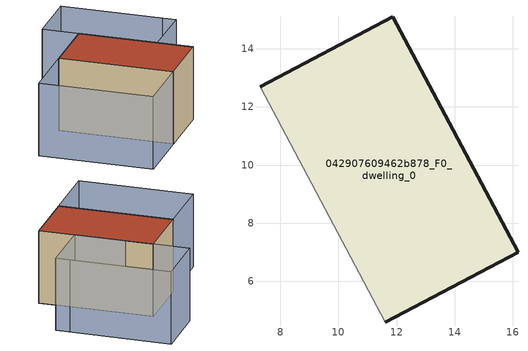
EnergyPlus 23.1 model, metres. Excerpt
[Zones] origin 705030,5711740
042907609462b878_F0_dwelling_0
 floor ground (EU_floor_Construction): 16.18,7 11.87,15.11 7.3,12.7 11.61,4.59 z0
 wall outside (EU_wall_Construction): 7.3,12.7 11.87,15.11 16.18,7 11.61,4.59 z0:6
 wall adiabatic (EU_wall_Construction): 11.61,4.59 7.3,12.7 z0:6
 roof outside (EU_roof_Construction): 11.87,15.11 16.18,7 11.61,4.59 7.3,12.7 z6
shading: 19.12,11.82 14.79,19.95 / 6.99,2.13 2.68,10.25 / 2.68,10.25 7.3,12.71 / 7.3,12.71 11.61,4.59 / 11.61,4.59 6.99,2.13 / 14.82,9.55 10.5,17.68 / 10.5,17.68 14.79,19.97 / 14.79,19.97 19.11,11.83 / 19.11,11.83 14.82,9.55 z0:6
[Building]
EU S2 Campaign: North Axis=0; Terrain=City; Solar Distribution=FullExterior
[Site:Location]
London: Latitude=51.5; Longitude=-0.5; Time Zone=0; Elevation=25
[SizingPeriod:WeatherFileDays]
AnnualSizingPeriod: Begin Month=1; Begin Day of Month=1; End Month=12; End Day of Month=31; Day of Week for Start Day=Monday; Use Weather File Daylight Saving Period=No; Use Weather File Rain and Snow Indicators=No
[MATERIAL]
EU_InternalMass_Material: Roughness=MediumRough; Thickness=0.1; Conductivity=1; Density=1800; Specific Heat=900; Thermal Absorptance=0.9; Solar Absorptance=0.7; Visible Absorptance=0.7
[MATERIAL:NOMASS] Roughness=MediumRough; Thermal Absorptance=0.9; Solar Absorptance=0.7; Visible Absorptance=0.7
Name | Thermal Resistance
EU_wall_NoMass | 0.727863
EU_roof_NoMass | 0.773354
EU_floor_NoMass | 1.79329
[CONSTRUCTION]
EU_wall_Construction: EU_wall_NoMass
EU_roof_Construction: EU_roof_NoMass
EU_floor_Construction: EU_floor_NoMass
EU_InternalMass_Construction: EU_InternalMass_Material
[ZONE]
042907609462b878_F0_dwelling_0: Type=1; Multiplier=1; Ceiling Height=autocalculate; Volume=284.495; Floor Area=autocalculate; Part of Total Floor Area=Yes
[INTERNALMASS]
042907609462b878_F0_dwelling_0_EU_InternalMass: Construction=EU_InternalMass_Construction; Zone or ZoneList=042907609462b878_F0_dwelling_0; Surface Area=47.4157
[OTHEREQUIPMENT]
EU_Step8_InternalGain_042907609462b878_F0_dwelling_0_f000: Fuel Type=Electricity; Zone or ZoneList or Space or SpaceList=042907609462b878_F0_dwelling_0; Schedule=EU_Step8_GainSchedule_042907609462b878_F0_dwelling_0_f000; Design Level Calculation Method=Watts/Area; Power per Zone Floor Area=1; Fraction Latent=0; Fraction Radiant=0; Fraction Lost=0; Carbon Dioxide Generation Rate=0; EndUse Subcategory=EU_Step8_InternalGains
[ZONEVENTILATION:DESIGNFLOWRATE]
EU_ConstantAir_042907609462b878_F0_dwelling_0: Zone or ZoneList or Space or SpaceList=042907609462b878_F0_dwelling_0; Schedule=EU_AlwaysOn; Design Flow Rate Calculation Method=AirChanges/Hour; Air Changes per Hour=0.484901; Ventilation Type=Natural; Fan Pressure Rise=0; Fan Total Efficiency=1; Constant Term Coefficient=1; Temperature Term Coefficient=0; Velocity Term Coefficient=0; Velocity Squared Term Coefficient=0; Minimum Indoor Temperature=-100; Maximum Indoor Temperature=100; Delta Temperature=-100; Minimum Outdoor Temperature=-100; Maximum Outdoor Temperature=100; Maximum Wind Speed=40
[HVACTEMPLATE:THERMOSTAT]
EU_HeatOnly_042907609462b878_F0_dwelling_0: Constant Heating Setpoint=20; Constant Cooling Setpoint=50
[HVACTEMPLATE:ZONE:IDEALLOADSAIRSYSTEM]
042907609462b878_F0_dwelling_0: Template Thermostat=EU_HeatOnly_042907609462b878_F0_dwelling_0; System Availability Schedule=EU_AlwaysOn; Maximum Heating Supply Air Temperature=50; Minimum Cooling Supply Air Temperature=13; Maximum Heating Supply Air Humidity Ratio=0.0156; Minimum Cooling Supply Air Humidity Ratio=0.0077; Heating Limit=NoLimit; Cooling Limit=NoLimit; Heating Availability Schedule=EU_AlwaysOn; Cooling Availability Schedule=EU_CoolingOff; Dehumidification Control Type=ConstantSensibleHeatRatio; Cooling Sensible Heat Ratio=0.7; Dehumidification Setpoint=60; Humidification Control Type=None; Humidification Setpoint=30; Outdoor Air Method=None; Outdoor Air Flow Rate per Person=0.00944; Outdoor Air Flow Rate per Zone Floor Area=0; Outdoor Air Flow Rate per Zone=0; Demand Controlled Ventilation Type=None; Outdoor Air Economizer Type=NoEconomizer; Heat Recovery Type=None; Sensible Heat Recovery Effectiveness=0.7; Latent Heat Recovery Effectiveness=0.65
[SIZING:ZONE]
042907609462b878_F0_dwelling_0: Zone Cooling Design Supply Air Temperature Input Method=SupplyAirTemperature; Zone Cooling Design Supply Air Temperature=13; Zone Heating Design Supply Air Temperature Input Method=SupplyAirTemperature; Zone Heating Design Supply Air Temperature=50; Zone Cooling Design Supply Air Humidity Ratio=0.008; Zone Heating Design Supply Air Humidity Ratio=0.008; Cooling Design Air Flow Method=DesignDay; Cooling Design Air Flow Rate=0; Cooling Minimum Air Flow per Zone Floor Area=0.000762; Cooling Minimum Air Flow=0; Cooling Minimum Air Flow Fraction=0.2; Heating Design Air Flow Method=DesignDay; Heating Design Air Flow Rate=0; Heating Maximum Air Flow per Zone Floor Area=0.002032; Heating Maximum Air Flow=0.141576; Heating Maximum Air Flow Fraction=0.3; Account for Dedicated Outdoor Air System=No; Dedicated Outdoor Air System Control Strategy=NeutralSupplyAir; Dedicated Outdoor Air Low Setpoint Temperature for Design=autosize; Dedicated Outdoor Air High Setpoint Temperature for Design=autosize; Zone Load Sizing Method=Sensible Load Only No Latent Load; Zone Latent Cooling Design Supply Air Humidity Ratio Input Method=HumidityRatioDifference; Zone Cooling Design Supply Air Humidity Ratio Difference=0.005; Zone Latent Heating Design Supply Air Humidity Ratio Input Method=HumidityRatioDifference; Zone Humidification Design Supply Air Humidity Ratio Difference=0.005
[SCHEDULE:CONSTANT]
Name | Hourly Value
EU_AlwaysOn | 1
EU_CoolingOff | 0
[SCHEDULE:FILE]
EU_Step8_GainSchedule_042907609462b878_F0_dwelling_0_f000: File=../../schedules/042907609462b878/042907609462b878_F0_dwelling_0_f000_gain.csv; Column Number=1; Rows to Skip at Top=0; Number of Hours of Data=8760; Column Separator=Comma; Interpolate to Timestep=No; Minutes per Item=60; Adjust Schedule for Daylight Savings=Yes
